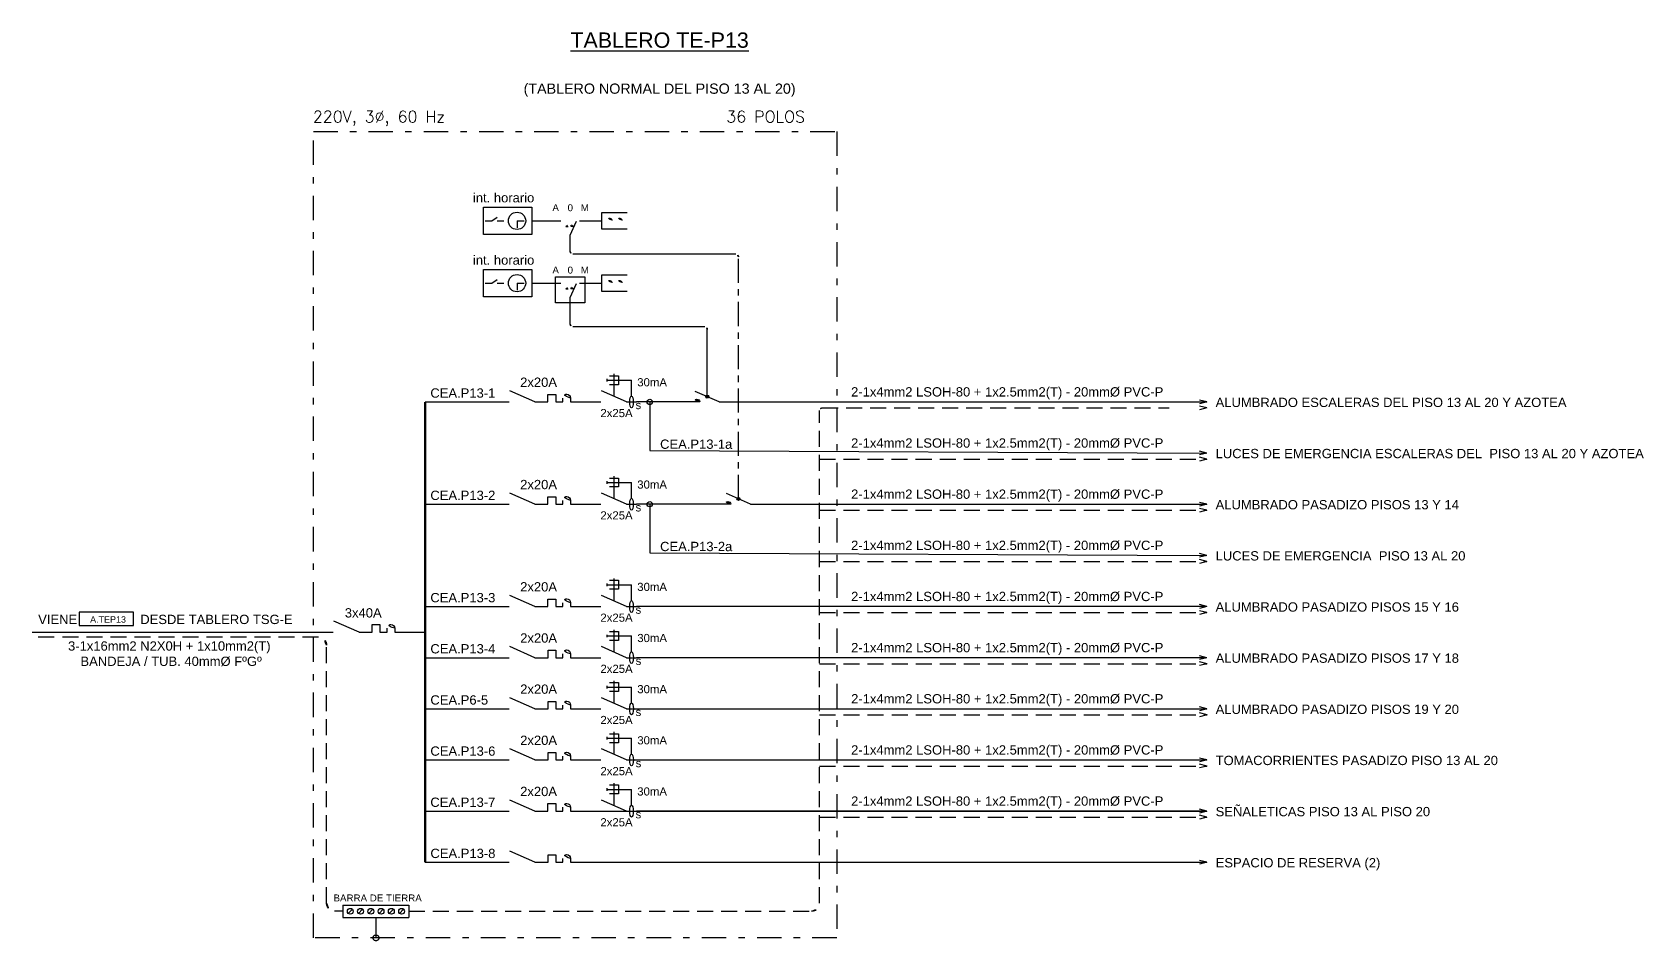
# Model space of a CAD drawing. Header units: millimetres. Extents: x 3435921466 to 3435921548, y 3277630854 to 3277630972.
# Drawn here: x 3435921491.4 to 3435921516.56, y 3277630919.46 to 3277630933.65 of the extents above; entities that cross this region are included whole.
import ezdxf
from ezdxf.enums import TextEntityAlignment as Align

# ---------------------------------------------------------------- set-up
doc = ezdxf.new("R2010")
doc.units = ezdxf.units.MM
for name, pattern in [('CENTER', [2, 1.25, -0.25, 0.25, -0.25]), ('DASHDOT', [25.4, 12.7, -6.35, 0, -6.35]), ('HIDDEN', [0.375, 0.25, -0.125]), ('JIS_09_08', [10.75, 8, -0.55, 0.55, -0.55, 0.55, -0.55])]:
    doc.linetypes.add(name, pattern=pattern)
for name, color, linetype in [('0-Diagrama', 7, 'Continuous'), ('0-Simbolo', 3, 'Continuous'), ('0-T', 7, 'Continuous'), ('0-TEXTOS', 7, 'Continuous'), ('IE-Diagrama', 7, 'Continuous'), ('IE-TIERRA', 3, 'JIS_09_08'), ('IE-UNIFILAR', 3, 'Continuous'), ('TEXT', 140, 'Continuous'), ('TRAZOS', 7, 'Continuous'), ('X-TIT', 6, 'Continuous')]:
    doc.layers.add(name, color=color, linetype=linetype)
doc.styles.add('GMI', font='romans.shx', dxfattribs={"width": 0.75})
doc.styles.add('TEXT-0.10', font='arial.ttf', dxfattribs={"height": 0.1})
doc.styles.add('TEXT-0.20', font='arial.ttf', dxfattribs={"height": 0.18})

# ---------------------------------------------------------------- blocks, each defined once
blk = doc.blocks.new('CM2')
for p, q in [((0, 0), (-0.431, 0.19)), ((0, 0), (0.227, 0)), ((0.227, 0.129), (0.36, 0.129)), ((0.227, 0.129), (0.36, 0.129)), ((0.227, 0), (0.227, 0.129)), ((0.227, 0), (0.227, 0.129)), ((0.36, 0.129), (0.36, 0)), ((0.36, 0.129), (0.36, 0)), ((0.483, 0), (0.483, 0.066)), ((0.483, 0), (0.483, 0.066)), ((0.616, 0.066), (0.616, 0)), ((0.616, 0.066), (0.616, 0)), ((0.36, 0), (0.483, 0)), ((0.36, 0), (0.483, 0)), ((0.616, 0), (1.136, 0))]:
    blk.add_line(p, q)
at = {"lineweight": 0, "const_width": 0.0175}
for points in [[(-0.375, 0.067), (-0.509, -0.067)], [(-0.375, -0.067), (-0.509, 0.067)]]:
    blk.add_lwpolyline(points, dxfattribs=at)
blk.add_arc((0.549, 0.066), 0.0664, 0, 180)
blk.add_arc((0.549, 0.066), 0.0664, 0, 180)
blk = doc.blocks.new('DIFERE')
blk.add_line((0.111, 0.351), (0.111, 0.396))
at = {"linetype": 'HIDDEN', "ltscale": 0.5}
for p in [(0.111, 0.374), (0.528, 0.102)]:
    blk.add_line(p, (0.528, 0.374), dxfattribs=at)
at = {"color": 0, "linetype": 'HIDDEN', "ltscale": 0.5}
blk.add_line((0.227, 0.095), (0.227, 0.482), dxfattribs=at)
at = {"color": 0}
for q in [(0.012, 0.19), (0.614, 0)]:
    blk.add_line((0.442, 0), q, dxfattribs=at)
blk.add_lwpolyline([(0.15, 0.451), (0.304, 0.451), (0.304, 0.297), (0.15, 0.297)], close=True)
at = {"lineweight": 0, "const_width": 0.0175}
for points in [[(0.067, 0.067), (-0.067, -0.067)], [(0.067, -0.067), (-0.067, 0.067)]]:
    blk.add_lwpolyline(points, dxfattribs=at)
blk.add_ellipse((0.528, 0), major_axis=(0, 0.102), ratio=0.305651)
blk = doc.blocks.new('C.E.M')
h = blk.add_hatch(color=256)
edge = h.paths.add_edge_path()
edge.add_arc((-0.366, -0.009), 0.0531, 9.3395, 170.6605)
edge.add_line((-0.419, 0), (-0.314, 0))
for p, q in [((-0.314, 0), (-0.419, 0)), ((0, 0), (-0.388, 0.171))]:
    blk.add_line(p, q)
blk.add_arc((-0.366, -0.009), 0.0531, 9.3395, 170.6605)
blk = doc.blocks.new('Interruptor Horario')
for p, q in [((-0.075, 0.11), (-0.075, 0.167)), ((-0.075, 0.11), (-0.132, 0.11)), ((0.085, 0.11), (0.03, 0.11)), ((0.129, 0.11), (0.085, 0.081)), ((0.183, 0.11), (0.129, 0.11))]:
    blk.add_line(p, q)
blk.add_lwpolyline([(-0.194, 0.22), (0.194, 0.22), (0.194, 0), (-0.194, 0)], close=True)
blk.add_circle((-0.075, 0.11), 0.0697)
blk = doc.blocks.new('BOTONERA')
at = {"layer": '0-TEXTOS'}
h = blk.add_hatch(color=256, dxfattribs=at)
edge = h.paths.add_edge_path()
edge.add_ellipse((0.176, 0.002), major_axis=(0.053, 0.053), ratio=1, start_angle=315, end_angle=495)
edge.add_ellipse((0.176, 0.002), major_axis=(-0.053, 0.053), ratio=1, start_angle=45, end_angle=225)
h = blk.add_hatch(color=256, dxfattribs=at)
edge = h.paths.add_edge_path()
edge.add_ellipse((0.405, 0.002), major_axis=(0.053, 0.053), ratio=1, start_angle=315, end_angle=495)
edge.add_ellipse((0.405, 0.002), major_axis=(-0.053, 0.053), ratio=1, start_angle=45, end_angle=225)
at = {"layer": '0-Simbolo'}
blk.add_lwpolyline([(0, 0.192), (0.585, 0.192), (0.585, -0.192), (0, -0.192)], close=True, dxfattribs=at)

msp = doc.modelspace()

# ---------------------------------------------------------------- hatches: boundary and pattern name
at = {"layer": '0-Diagrama'}
for points in [[(3435921501.083511, 3277630927.873706, 1), (3435921501.001813, 3277630927.873706, 1)], [(3435921501.083511, 3277630926.276509, 1), (3435921501.001813, 3277630926.276509, 1)]]:
    msp.add_hatch(color=256, dxfattribs=at).paths.add_polyline_path(points)
at = {"layer": 'IE-Diagrama'}
h = msp.add_hatch(color=256, dxfattribs=at)
edge = h.paths.add_edge_path()
edge.add_arc((3435921501.941315, 3277630927.956423), 0.022853, 0, 360)
h = msp.add_hatch(color=256, dxfattribs=at)
edge = h.paths.add_edge_path()
edge.add_arc((3435921502.427028, 3277630926.359226), 0.022853, 0, 360)
at = {"layer": 'IE-Diagrama', "linetype": 'DASHDOT', "ltscale": 0.5}
msp.add_hatch(color=3, dxfattribs=at).paths.add_polyline_path([(3435921496.814778, 3277630919.506609, 1), (3435921496.724003, 3277630919.506609, 1)])

# ---------------------------------------------------------------- linework, layer by layer
msp.add_lwpolyline([(3435921492.134918, 3277630924.589893), (3435921492.134918, 3277630924.382135), (3435921492.983158, 3277630924.382135), (3435921492.983158, 3277630924.589893), (3435921492.134918, 3277630924.589893)])
at = {"layer": '0-Diagrama'}
for centre in [(3435921501.042663, 3277630927.873706), (3435921501.042663, 3277630926.276509)]:
    msp.add_circle(centre, 0.040849, dxfattribs=at)
at = {"layer": '0-Simbolo'}
for points in [[(3435921499.949154, 3277630930.701117), (3435921500.294226, 3277630930.701117)], [(3435921499.949154, 3277630929.728022), (3435921500.294226, 3277630929.728022)]]:
    msp.add_lwpolyline(points, dxfattribs=at)
at = {"layer": 'IE-Diagrama'}
for p, q in [((3435921497.537265, 3277630927.873706), (3435921498.847121, 3277630927.873706)), ((3435921502.128957, 3277630927.873706), (3435921509.740563, 3277630927.873706)), ((3435921509.740396, 3277630927.873706), (3435921509.623621, 3277630927.903319)), ((3435921509.740396, 3277630927.873706), (3435921509.623621, 3277630927.844094)), ((3435921509.74091, 3277630927.075108), (3435921509.624134, 3277630927.045496)), ((3435921509.741076, 3277630927.075108), (3435921509.6243, 3277630927.10472)), ((3435921497.537944, 3277630926.276509), (3435921498.847468, 3277630926.276509)), ((3435921502.614669, 3277630926.276509), (3435921509.740563, 3277630926.276509)), ((3435921509.74091, 3277630926.276509), (3435921509.624134, 3277630926.246897)), ((3435921509.741076, 3277630926.276509), (3435921509.6243, 3277630926.306121)), ((3435921509.74091, 3277630925.477911), (3435921509.624134, 3277630925.448298)), ((3435921509.741076, 3277630925.477911), (3435921509.6243, 3277630925.507523)), ((3435921497.537944, 3277630924.679312), (3435921498.847468, 3277630924.679312)), ((3435921509.74091, 3277630924.679312), (3435921509.624134, 3277630924.6497)), ((3435921509.741076, 3277630924.679312), (3435921509.6243, 3277630924.708924)), ((3435921491.403853, 3277630924.280013), (3435921496.10355, 3277630924.280013)), ((3435921497.538457, 3277630923.880713), (3435921498.847981, 3277630923.880713)), ((3435921509.741423, 3277630923.880713), (3435921509.624647, 3277630923.8511)), ((3435921509.741589, 3277630923.880713), (3435921509.624813, 3277630923.910326)), ((3435921497.538457, 3277630923.082114), (3435921498.847981, 3277630923.082114)), ((3435921500.837641, 3277630923.082114), (3435921509.741076, 3277630923.082114)), ((3435921509.741423, 3277630923.082114), (3435921509.624647, 3277630923.052502)), ((3435921509.741589, 3277630923.082114), (3435921509.624813, 3277630923.111726)), ((3435921497.538457, 3277630922.283515), (3435921498.847981, 3277630922.283515)), ((3435921500.837641, 3277630922.283515), (3435921509.741076, 3277630922.283515)), ((3435921509.741423, 3277630922.283515), (3435921509.624647, 3277630922.253903)), ((3435921509.741589, 3277630922.283515), (3435921509.624813, 3277630922.313128)), ((3435921497.537944, 3277630921.484917), (3435921498.847468, 3277630921.484917)), ((3435921497.537944, 3277630921.484809), (3435921498.847469, 3277630921.484809)), ((3435921500.280074, 3277630921.484809), (3435921509.741076, 3277630921.484809)), ((3435921509.74091, 3277630921.484917), (3435921509.624134, 3277630921.455305)), ((3435921509.741076, 3277630921.484917), (3435921509.6243, 3277630921.514529)), ((3435921509.741076, 3277630921.484809), (3435921509.6243, 3277630921.514421)), ((3435921509.741076, 3277630921.484809), (3435921509.6243, 3277630921.455197)), ((3435921497.538457, 3277630920.686318), (3435921498.847981, 3277630920.686318)), ((3435921500.280587, 3277630920.686318), (3435921509.741589, 3277630920.686318)), ((3435921509.741423, 3277630920.686318), (3435921509.624647, 3277630920.656706)), ((3435921509.741589, 3277630920.686318), (3435921509.624813, 3277630920.71593)), ((3435921509.741589, 3277630920.686318), (3435921509.624813, 3277630920.656706))]:
    msp.add_line(p, q, dxfattribs=at)
at = {"layer": 'IE-Diagrama', "color": 13}
for p, q in [((3435921496.254328, 3277630920.01915), (3435921496.254328, 3277630919.824105)), ((3435921496.254328, 3277630920.01915), (3435921497.284452, 3277630920.01915)), ((3435921496.401163, 3277630919.953721), (3435921496.336976, 3277630919.889534)), ((3435921496.561291, 3277630919.953721), (3435921496.497104, 3277630919.889534)), ((3435921496.72142, 3277630919.953721), (3435921496.657232, 3277630919.889534)), ((3435921496.881548, 3277630919.953721), (3435921496.81736, 3277630919.889534)), ((3435921497.041677, 3277630919.953721), (3435921496.977489, 3277630919.889534)), ((3435921497.201805, 3277630919.953721), (3435921497.137618, 3277630919.889534)), ((3435921497.284452, 3277630920.01915), (3435921497.284452, 3277630919.824105)), ((3435921496.254328, 3277630919.824105), (3435921497.284452, 3277630919.824105))]:
    msp.add_line(p, q, dxfattribs=at)
at = {"layer": 'IE-Diagrama', "color": 1, "linetype": 'Continuous', "const_width": 0.034165}
msp.add_lwpolyline([(3435921497.537265, 3277630927.873706), (3435921497.537265, 3277630920.686318)], dxfattribs=at)
at = {"layer": 'IE-Diagrama'}
for points in [[(3435921501.825253, 3277630927.873706), (3435921500.837128, 3277630927.873706)], [(3435921502.310966, 3277630926.276509), (3435921500.837128, 3277630926.276509)], [(3435921509.74091, 3277630924.679312), (3435921500.837136, 3277630924.679312)], [(3435921509.741423, 3277630923.880713), (3435921500.837641, 3277630923.880713)], [(3435921509.74091, 3277630921.484917), (3435921500.837136, 3277630921.484917)]]:
    msp.add_lwpolyline(points, dxfattribs=at)
for points in [[(3435921501.042663, 3277630927.873706), (3435921501.042663, 3277630927.115441, 0.414213562), (3435921501.082996, 3277630927.075108), (3435921509.740563, 3277630927.075108)], [(3435921501.042663, 3277630926.276509), (3435921501.042663, 3277630925.518244, 0.414213562), (3435921501.082996, 3277630925.477911), (3435921509.740563, 3277630925.477911)]]:
    msp.add_lwpolyline(points, format="xyb", dxfattribs=at)
for centre in [(3435921501.941315, 3277630927.956423), (3435921502.427028, 3277630926.359226)]:
    msp.add_circle(centre, 0.022853, dxfattribs=at)
at = {"layer": 'IE-Diagrama', "color": 13}
for centre in [(3435921496.369069, 3277630919.921627), (3435921496.529198, 3277630919.921627), (3435921496.689326, 3277630919.921627), (3435921496.849454, 3277630919.921627), (3435921497.009583, 3277630919.921627), (3435921497.169711, 3277630919.921627)]:
    msp.add_circle(centre, 0.045388, dxfattribs=at)
at = {"layer": 'IE-Diagrama', "color": 3, "linetype": 'DASHDOT', "ltscale": 0.5}
msp.add_circle((3435921496.76939, 3277630919.506609), 0.045388, dxfattribs=at)
at = {"layer": 'IE-TIERRA', "color": 13, "linetype": 'HIDDEN'}
for p, q in [((3435921509.741984, 3277630927.779322), (3435921509.625208, 3277630927.808934)), ((3435921509.741984, 3277630927.779322), (3435921509.625208, 3277630927.74971)), ((3435921509.742006, 3277630926.980723), (3435921509.62523, 3277630927.010335)), ((3435921509.742006, 3277630926.980723), (3435921509.62523, 3277630926.951111)), ((3435921509.742006, 3277630926.182125), (3435921509.62523, 3277630926.211737)), ((3435921509.742006, 3277630926.182125), (3435921509.62523, 3277630926.152513)), ((3435921509.742006, 3277630925.383526), (3435921509.62523, 3277630925.413138)), ((3435921509.742006, 3277630925.383526), (3435921509.62523, 3277630925.353914)), ((3435921509.742006, 3277630924.584927), (3435921509.62523, 3277630924.61454)), ((3435921509.742006, 3277630924.584927), (3435921509.62523, 3277630924.555315)), ((3435921495.873767, 3277630924.199537), (3435921491.43504, 3277630924.199537)), ((3435921495.999345, 3277630920.04661), (3435921495.998767, 3277630924.074553)), ((3435921509.742519, 3277630923.786329), (3435921509.625742, 3277630923.81594)), ((3435921509.742519, 3277630923.786329), (3435921509.625742, 3277630923.756716)), ((3435921509.742519, 3277630922.98773), (3435921509.625742, 3277630923.017342)), ((3435921509.742519, 3277630922.98773), (3435921509.625742, 3277630922.958117)), ((3435921509.742519, 3277630922.189131), (3435921509.625742, 3277630922.218743)), ((3435921509.742519, 3277630922.189131), (3435921509.625742, 3277630922.159519)), ((3435921509.742006, 3277630921.390532), (3435921509.62523, 3277630921.420145)), ((3435921509.742006, 3277630921.390532), (3435921509.62523, 3277630921.36092)), ((3435921496.254328, 3277630919.921627), (3435921496.124345, 3277630919.921627)), ((3435921496.76939, 3277630919.824105), (3435921496.76939, 3277630919.506609))]:
    msp.add_line(p, q, dxfattribs=at)
msp.add_lwpolyline([(3435921497.284452, 3277630919.921627), (3435921503.569413, 3277630919.921627, 0.414213562), (3435921503.694413, 3277630920.046627), (3435921503.694413, 3277630927.738988, -0.414213562), (3435921503.734746, 3277630927.779322), (3435921509.151066, 3277630927.779322)], format="xyb", dxfattribs=at)
for points in [[(3435921503.694413, 3277630926.980723), (3435921509.740563, 3277630926.980723)], [(3435921503.694413, 3277630926.182125), (3435921509.740563, 3277630926.182125)], [(3435921503.694413, 3277630925.383526), (3435921509.740563, 3277630925.383526)], [(3435921503.694413, 3277630924.584927), (3435921509.740563, 3277630924.584927)], [(3435921503.694925, 3277630923.786329), (3435921509.741076, 3277630923.786329)], [(3435921503.694925, 3277630922.98773), (3435921509.741076, 3277630922.98773)], [(3435921503.694925, 3277630922.189131), (3435921509.741076, 3277630922.189131)], [(3435921503.694413, 3277630921.390532), (3435921509.740563, 3277630921.390532)]]:
    msp.add_lwpolyline(points, dxfattribs=at)
for centre, start, end in [((3435921495.873767, 3277630924.074537), 0.0074312, 90), ((3435921496.124345, 3277630920.046627), 180.0074312, 270)]:
    msp.add_arc(centre, 0.125, start, end, dxfattribs=at)
at = {"layer": 'IE-UNIFILAR', "color": 140, "linetype": 'CENTER', "ltscale": 0.3}
for points in [[(3435921502.427028, 3277630926.359226), (3435921502.427028, 3277630930.139978, 0.414213562), (3435921502.386695, 3277630930.180311), (3435921499.843752, 3277630930.180311, -0.414213562), (3435921499.803419, 3277630930.220644), (3435921499.803419, 3277630930.475244)], [(3435921501.941315, 3277630927.956423), (3435921501.941315, 3277630929.005549, 0.414213562), (3435921501.900982, 3277630929.045883), (3435921499.843752, 3277630929.045883, -0.414213562), (3435921499.803419, 3277630929.086216), (3435921499.803419, 3277630929.502148)]]:
    msp.add_lwpolyline(points, format="xyb", dxfattribs=at)
at = {"layer": 'TEXT', "color": 3}
for p, q in [((3435921499.201663, 3277630930.701117), (3435921499.657683, 3277630930.701117)), ((3435921499.731698, 3277630930.612501), (3435921499.76025, 3277630930.633889)), ((3435921499.731698, 3277630930.612501), (3435921499.767388, 3277630930.612501)), ((3435921499.803419, 3277630930.475244), (3435921499.900395, 3277630930.695233)), ((3435921499.848487, 3277630930.612501), (3435921499.812797, 3277630930.612501)), ((3435921499.848487, 3277630930.612501), (3435921499.819935, 3277630930.633889)), ((3435921499.201663, 3277630929.728022), (3435921499.657683, 3277630929.728022)), ((3435921499.803419, 3277630929.502148), (3435921499.900395, 3277630929.722138)), ((3435921499.731698, 3277630929.639406), (3435921499.76025, 3277630929.660794)), ((3435921499.731698, 3277630929.639406), (3435921499.767388, 3277630929.639406)), ((3435921499.848487, 3277630929.639406), (3435921499.812797, 3277630929.639406)), ((3435921499.848487, 3277630929.639406), (3435921499.819935, 3277630929.660794))]:
    msp.add_line(p, q, dxfattribs=at)
at = {"layer": 'TEXT', "color": 3, "const_width": 0.025535}
for points in [[(3435921499.657683, 3277630930.713884, 1), (3435921499.657683, 3277630930.688349, 1)], [(3435921499.657683, 3277630929.740789, 1), (3435921499.657683, 3277630929.715254, 1)]]:
    msp.add_lwpolyline(points, format="xyb", dxfattribs=at)
at = {"layer": 'TEXT', "color": 3}
msp.add_lwpolyline([(3435921499.574615, 3277630929.829161), (3435921500.028228, 3277630929.829161), (3435921500.028228, 3277630929.420778), (3435921499.574615, 3277630929.420778)], close=True, dxfattribs=at)
for centre in [(3435921499.790092, 3277630930.509438), (3435921499.790092, 3277630929.536343)]:
    msp.add_arc(centre, 0.118457, 60.4644203, 119.5355797, dxfattribs=at)
at = {"layer": 'TRAZOS', "color": 3, "linetype": 'DASHDOT', "ltscale": 0.03}
msp.add_lwpolyline([(3435921495.792125, 3277630932.094663), (3435921503.96142, 3277630932.094663), (3435921503.96142, 3277630919.506609), (3435921495.792125, 3277630919.506609)], close=True, dxfattribs=at)

# ---------------------------------------------------------------- block references
at = {"xscale": 0.6775756313503797, "yscale": 0.6775998313443562, "zscale": 0.6775998313443562, "rotation": 180}
for p in [(3435921500.690762, 3277630930.701117), (3435921500.690762, 3277630929.728022)]:
    msp.add_blockref('BOTONERA', p, dxfattribs=at)
at = {"layer": '0-Diagrama', "xscale": 0.9679997600246801, "yscale": 0.9679997600246801, "zscale": 0.9679997600246801}
for p in [(3435921502.128957, 3277630927.873706), (3435921502.614669, 3277630926.276509)]:
    msp.add_blockref('C.E.M', p, dxfattribs=at)
at = {"layer": '0-Simbolo', "xscale": 1.937112717849655, "yscale": 1.937138341370927, "zscale": 1.937138341370927, "rotation": 180}
for p in [(3435921498.826304, 3277630930.914202), (3435921498.826304, 3277630929.941107)]:
    msp.add_blockref('Interruptor Horario', p, dxfattribs=at)
at = {"layer": 'IE-Diagrama', "xscale": 0.9074997746260723, "yscale": 0.9074997746260723, "zscale": 0.9074997746260723}
for name, p in [('DIFERE', (3435921500.279727, 3277630927.873706)), ('CM2', (3435921499.248497, 3277630927.873706)), ('DIFERE', (3435921500.279727, 3277630926.276509)), ('CM2', (3435921499.248844, 3277630926.276509)), ('DIFERE', (3435921500.279727, 3277630924.679312)), ('CM2', (3435921499.248844, 3277630924.679312)), ('CM2', (3435921496.504926, 3277630924.280013)), ('DIFERE', (3435921500.280239, 3277630923.880713)), ('CM2', (3435921499.249357, 3277630923.880713)), ('DIFERE', (3435921500.280239, 3277630923.082114)), ('CM2', (3435921499.249357, 3277630923.082114)), ('DIFERE', (3435921500.280239, 3277630922.283515)), ('CM2', (3435921499.249357, 3277630922.283515)), ('DIFERE', (3435921500.279727, 3277630921.484917)), ('CM2', (3435921499.248844, 3277630921.484917)), ('CM2', (3435921499.248844, 3277630921.484809)), ('CM2', (3435921499.249357, 3277630920.686318))]:
    msp.add_blockref(name, p, dxfattribs=at)

# ---------------------------------------------------------------- texts
at = {"layer": '0-Diagrama', "color": 0, "style": 'TEXT-0.10'}
for s, height, p in [('int. horario', 0.14514342, (3435921498.283081, 3277630930.989304)), ('A', 0.1089, (3435921499.524127, 3277630930.852261)), ('0', 0.1089, (3435921499.761013, 3277630930.850844)), ('M', 0.1089, (3435921499.965753, 3277630930.852261)), ('int. horario', 0.14519996, (3435921498.283081, 3277630930.016209)), ('A', 0.1089, (3435921499.524127, 3277630929.879166)), ('0', 0.1089, (3435921499.761013, 3277630929.877749)), ('M', 0.1089, (3435921499.965753, 3277630929.879166))]:
    msp.add_text(s, height=height, dxfattribs=at).set_placement(p)
at = {"layer": '0-T', "style": 'TEXT-0.10'}
for s, height, p in [('VIENE ', 0.1452016, (3435921491.496792, 3277630924.40559)), ('DESDE TABLERO TSG-E', 0.14520165, (3435921493.090718, 3277630924.405834))]:
    msp.add_text(s, height=height, dxfattribs=at).set_placement(p)
at = {"layer": '0-TEXTOS', "insert": (3435921492.587305, 3277630924.47739), "char_height": 0.1, "width": 0.49413607, "attachment_point": 5, "style": 'TEXT-0.10'}
msp.add_mtext('A.TEP13', dxfattribs=at)
at = {"layer": 'IE-Diagrama', "lineweight": 0, "style": 'TEXT-0.10'}
for s, height, p in [('2x20A', 0.1452016, (3435921499.020741, 3277630928.108769)), ('CEA.P13-1 ', 0.1452016, (3435921497.618765, 3277630927.940234)), ('2-1x4mm2 LSOH-80 + 1x2.5mm2(T) - 20mm%%C PVC-P', 0.14519996, (3435921504.186578, 3277630927.958461)), ('ALUMBRADO ESCALERAS DEL PISO 13 AL 20 Y AZOTEA   ', 0.14520165, (3435921509.876625, 3277630927.794086)), ('CEA.P13-1a', 0.1452016, (3435921501.20483, 3277630927.141635)), ('2-1x4mm2 LSOH-80 + 1x2.5mm2(T) - 20mm%%C PVC-P', 0.14519996, (3435921504.186578, 3277630927.159862)), ('LUCES DE EMERGENCIA ESCALERAS DEL  PISO 13 AL 20 Y AZOTEA ', 0.14520165, (3435921509.876625, 3277630926.995488)), ('CEA.P13-2 ', 0.1452016, (3435921497.618765, 3277630926.343037)), ('2x20A', 0.1452016, (3435921499.020741, 3277630926.511571)), ('2-1x4mm2 LSOH-80 + 1x2.5mm2(T) - 20mm%%C PVC-P', 0.14519996, (3435921504.186578, 3277630926.361263)), ('ALUMBRADO PASADIZO PISOS 13 Y 14 ', 0.14520165, (3435921509.876625, 3277630926.196889)), ('CEA.P13-2a', 0.1452016, (3435921501.20483, 3277630925.544438)), ('2-1x4mm2 LSOH-80 + 1x2.5mm2(T) - 20mm%%C PVC-P', 0.14519996, (3435921504.186578, 3277630925.562665)), ('LUCES DE EMERGENCIA  PISO 13 AL 20  ', 0.14520165, (3435921509.876625, 3277630925.398291)), ('2x20A', 0.1452016, (3435921499.020741, 3277630924.914374)), ('CEA.P13-3 ', 0.1452016, (3435921497.618765, 3277630924.745839)), ('2-1x4mm2 LSOH-80 + 1x2.5mm2(T) - 20mm%%C PVC-P', 0.14519996, (3435921504.186578, 3277630924.764066)), ('ALUMBRADO PASADIZO PISOS 15 Y 16 ', 0.14520165, (3435921509.876625, 3277630924.599692)), ('3x40A', 0.1452016, (3435921496.283393, 3277630924.508185)), ('2x20A', 0.1452016, (3435921499.021254, 3277630924.115776)), ('CEA.P13-4', 0.1452016, (3435921497.619278, 3277630923.94724)), ('2-1x4mm2 LSOH-80 + 1x2.5mm2(T) - 20mm%%C PVC-P', 0.14519996, (3435921504.187091, 3277630923.965467)), ('ALUMBRADO PASADIZO PISOS 17 Y 18 ', 0.14520165, (3435921509.877137, 3277630923.801093)), ('2x20A', 0.1452016, (3435921499.021254, 3277630923.317176)), ('CEA.P6-5', 0.1452016, (3435921497.619278, 3277630923.148642)), ('2-1x4mm2 LSOH-80 + 1x2.5mm2(T) - 20mm%%C PVC-P', 0.14519996, (3435921504.187091, 3277630923.166869)), ('ALUMBRADO PASADIZO PISOS 19 Y 20 ', 0.14520165, (3435921509.877137, 3277630923.002494)), ('2x20A', 0.1452016, (3435921499.021254, 3277630922.518578)), ('CEA.P13-6', 0.1452016, (3435921497.619278, 3277630922.350043)), ('2-1x4mm2 LSOH-80 + 1x2.5mm2(T) - 20mm%%C PVC-P', 0.14519996, (3435921504.187091, 3277630922.368269)), ('TOMACORRIENTES PASADIZO PISO 13 AL 20', 0.14520165, (3435921509.877137, 3277630922.203896)), ('CEA.P13-7 ', 0.1452016, (3435921497.618765, 3277630921.551445)), ('2x20A', 0.1452016, (3435921499.020741, 3277630921.719979)), ('2-1x4mm2 LSOH-80 + 1x2.5mm2(T) - 20mm%%C PVC-P', 0.14519996, (3435921504.186578, 3277630921.569671)), ('SEÑALETICAS PISO 13 AL PISO 20 ', 0.14520165, (3435921509.877137, 3277630921.405297)), ('CEA.P13-8', 0.1452016, (3435921497.619791, 3277630920.752846)), ('ESPACIO DE RESERVA (2)', 0.14520165, (3435921509.878309, 3277630920.606699))]:
    msp.add_text(s, height=height, dxfattribs=at).set_placement(p)
at = {"layer": 'IE-Diagrama', "style": 'TEXT-0.10'}
for s, height, p in [('30mA', 0.12705, (3435921500.84845, 3277630928.117493)), ('2x25A', 0.12705, (3435921500.272826, 3277630927.636604)), ('s', 0.12705, (3435921500.822065, 3277630927.761253)), ('30mA', 0.12705, (3435921500.84845, 3277630926.520296)), ('s', 0.12705, (3435921500.822065, 3277630926.164055)), ('2x25A', 0.12705, (3435921500.272826, 3277630926.039407)), ('30mA', 0.12705, (3435921500.84845, 3277630924.923098)), ('2x25A', 0.12705, (3435921500.272826, 3277630924.44221)), ('s', 0.12705, (3435921500.822065, 3277630924.566858)), ('30mA', 0.12705, (3435921500.848963, 3277630924.124499)), ('2x25A', 0.12705, (3435921500.273339, 3277630923.643611)), ('s', 0.12705, (3435921500.822578, 3277630923.76826)), ('30mA', 0.12705, (3435921500.848963, 3277630923.325901)), ('2x25A', 0.12705, (3435921500.273339, 3277630922.845012)), ('s', 0.12705, (3435921500.822578, 3277630922.96966)), ('30mA', 0.12705, (3435921500.848963, 3277630922.527302)), ('2x25A', 0.12705, (3435921500.273339, 3277630922.046413)), ('s', 0.12705, (3435921500.822578, 3277630922.171062)), ('30mA', 0.12705, (3435921500.84845, 3277630921.728703)), ('s', 0.12705, (3435921500.822065, 3277630921.372463)), ('2x25A', 0.12705, (3435921500.272826, 3277630921.247815)), ('BARRA DE TIERRA', 0.10889997, (3435921496.106906, 3277630920.075075))]:
    msp.add_text(s, height=height, dxfattribs=at).set_placement(p)
msp.add_text('3-1x16mm2 N2X0H + 1x10mm2(T) ', height=0.14520165, dxfattribs=at).set_placement((3435921493.571827, 3277630923.990995), align=Align.CENTER)
at = {"layer": 'IE-Diagrama', "attachment_point": 2}
for s, insert, char_height, width, style in [('{\\fArial|b0|i0|c204|p34;\\L\\C0;TABLERO \\fArial|b0|i0|c0|p34;TE-P13\\P\\P\\fArial|b0|i0|c204|p34;\\H0.6667x;\\l\\C10;(\\fArial|b0|i0|c0|p34;TABLERO NORMAL DEL PISO 13 AL 20)}', (3435921501.197343, 3277630933.642152), 0.23915288, 10.87802596, 'TEXT-0.20'), ('BANDEJA / TUB. 40mmØ FºGº', (3435921493.571827, 3277630923.897233), 0.14520165, 3.56598336, 'TEXT-0.10')]:
    msp.add_mtext(s, dxfattribs=dict(at, insert=insert, char_height=char_height, width=width, style=style))
at = {"layer": 'X-TIT', "color": 2, "style": 'GMI'}
msp.add_text('220V, 3Ø, 60 Hz', height=0.1815, dxfattribs=at).set_placement((3435921495.78441, 3277630932.237447))
msp.add_text('36 POLOS', height=0.1815, dxfattribs=at).set_placement((3435921503.466805, 3277630932.237447), align=Align.RIGHT)

doc.saveas('drawing.dxf')
